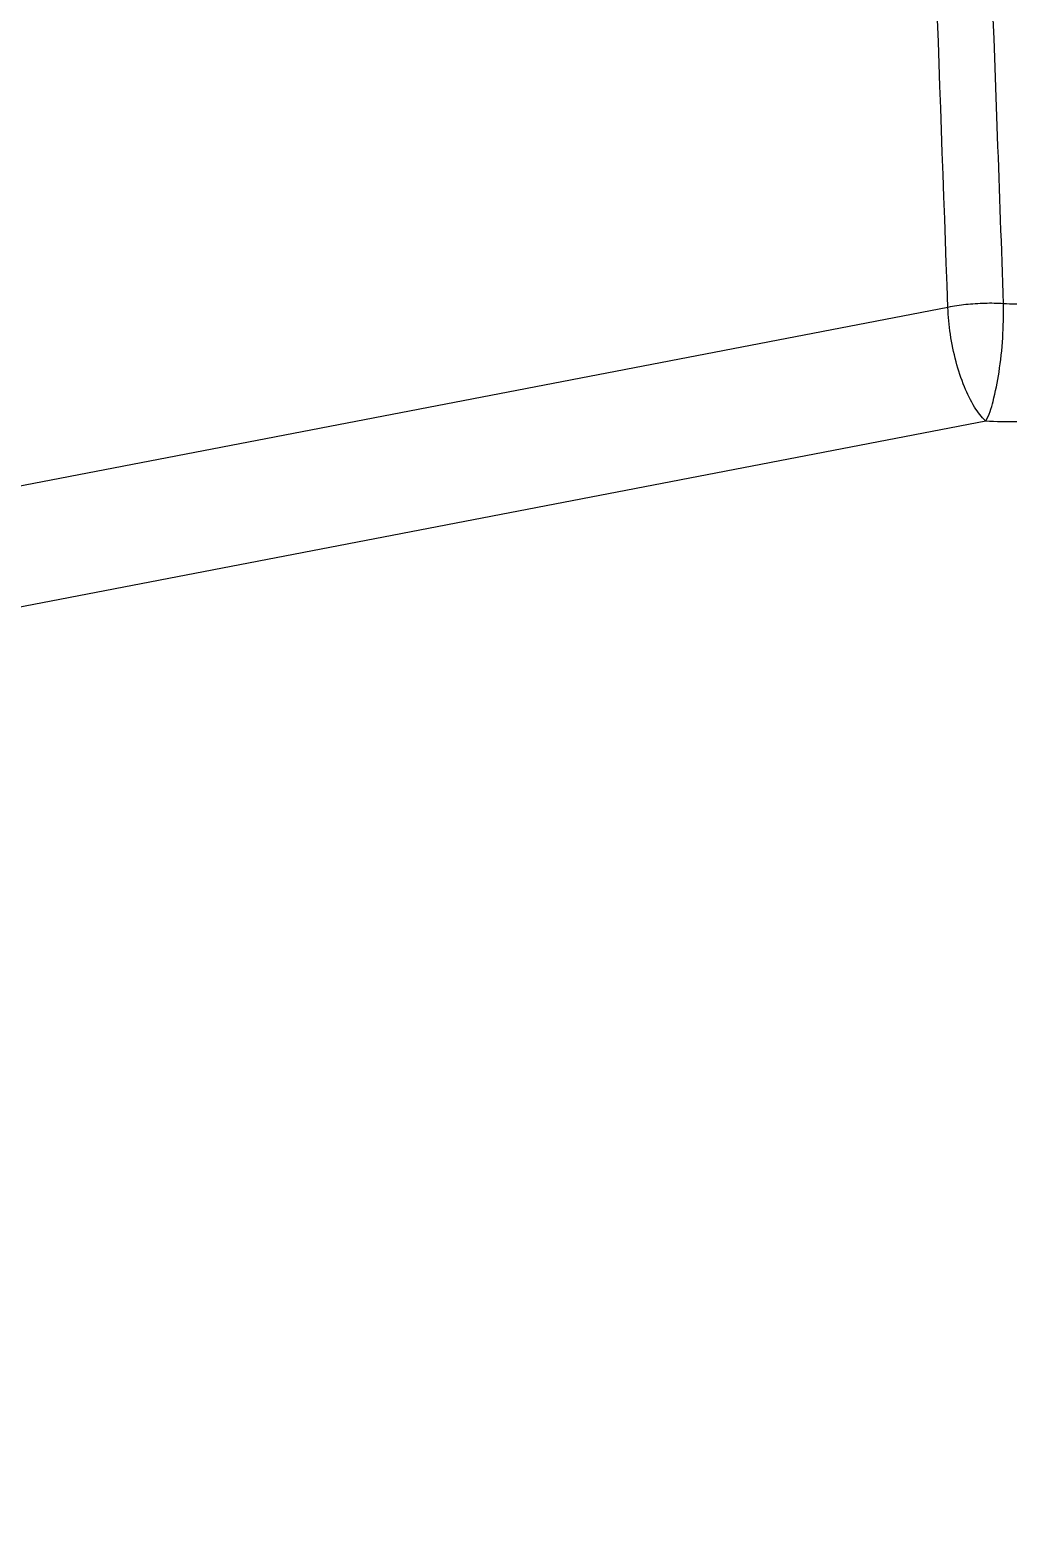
# Model space of a CAD drawing. Header units: millimetres. Extents: x 306 to 1885, y 393 to 1000.
# Drawn here: x 551.19 to 562.02, y 617.06 to 633.63 of the extents above; entities that cross this region are included whole.
import ezdxf

# ---------------------------------------------------------------- set-up
doc = ezdxf.new("R2010")
doc.units = ezdxf.units.MM

# ---------------------------------------------------------------- blocks, each defined once
blk = doc.blocks.new('u51')
at = {"color": 7}
for p, q in [((-10.86791009999683, 24.60858123321555), (52.65596077630315, 36.84823712831553)), ((-10.44945221339685, 23.3499417990156), (53.07441866290316, 35.58959769401554))]:
    blk.add_line(p, q, dxfattribs=at)
for points, start_tangent, end_tangent in [([(-12.71024171539682, 24.14661340831549), (-12.54066713729685, 24.2968367165156), (-12.31285191309684, 24.41511685441537), (-12.06142349419684, 24.50118479691537), (-11.80098663649684, 24.56050350601549), (-11.52599358609686, 24.59872815611561), (-11.21562665999684, 24.61704685901555), (-10.86791009999683, 24.60858123321555)], (0.6100515154817711, 0.792361753530794), (0.9975882112539627, -0.0694100912484578)), ([(-10.86791009999683, 24.60858123321555), (-10.94959288289684, 24.39032958121561), (-11.01569979899685, 24.06725196391562), (-11.05631229819684, 23.68782276371553), (-11.06533703679685, 23.30897084741559)], (-0.5136613111243412, -0.8579930404461464), (0.01444285041166782, -0.9998956965963931)), ([(-10.86791009999683, 24.60858123321555), (-10.74552001339686, 24.45525327921541), (-10.63273348029685, 24.22876807171542), (-10.54033711679685, 23.95074780481559), (-10.47724046929685, 23.64803372141546), (-10.44945221339685, 23.3499417990156)], (0.7426554944890246, -0.6696736641867159), (0.03145790182366674, -0.9995050777324008)), ([(-11.73421666419685, 23.14415841071559), (-11.67144196989685, 23.20156928631559), (-11.58625783339684, 23.24661780351562), (-11.49521742699685, 23.27782526461556), (-11.40493634489684, 23.29776703211564), (-11.30920736649685, 23.30987101351548), (-11.19543838889683, 23.31472406611556), (-11.06533703669683, 23.30897084751541)], (0.592853538005898, 0.8053103019792367), (0.9958544896514201, -0.09096062577351748)), ([(-11.06697126159685, 23.30891148881551), (-10.99961004629682, 21.45407756011559), (-10.49773401569684, 7.617773043415582)], (0.03629826627343185, -0.999341000792794), (0.03621271879106162, -0.9993441043993603)), ([(-11.06533703679685, 23.30897084741559), (-10.85751236349685, 23.30592244741547), (-10.64917347839685, 23.31978192581551), (-10.44945222029685, 23.34994179761543)], (0.9984172828574888, -0.05623992613321478), (0.9811279078052046, 0.1933598420711547)), ([(-10.44945221339685, 23.3499417990156), (-10.16829468739684, 15.51138408281554), (-9.885821183096851, 7.653479131515496)], (0.03580357600783275, -0.9993588464335779), (0.03596159238520776, -0.9993531727438105))]:
    blk.add_spline(points, degree=3, dxfattribs=dict(at, start_tangent=start_tangent, end_tangent=end_tangent))
blk = doc.blocks.new('u15')
blk.add_blockref('u51', (-79.8961499711204, 115.4820911432357))

msp = doc.modelspace()

# ---------------------------------------------------------------- block references
at = {"rotation": 180}
msp.add_blockref('u15', (471.0083772978036, 769.3903250205377), dxfattribs=at)

doc.saveas('drawing.dxf')
